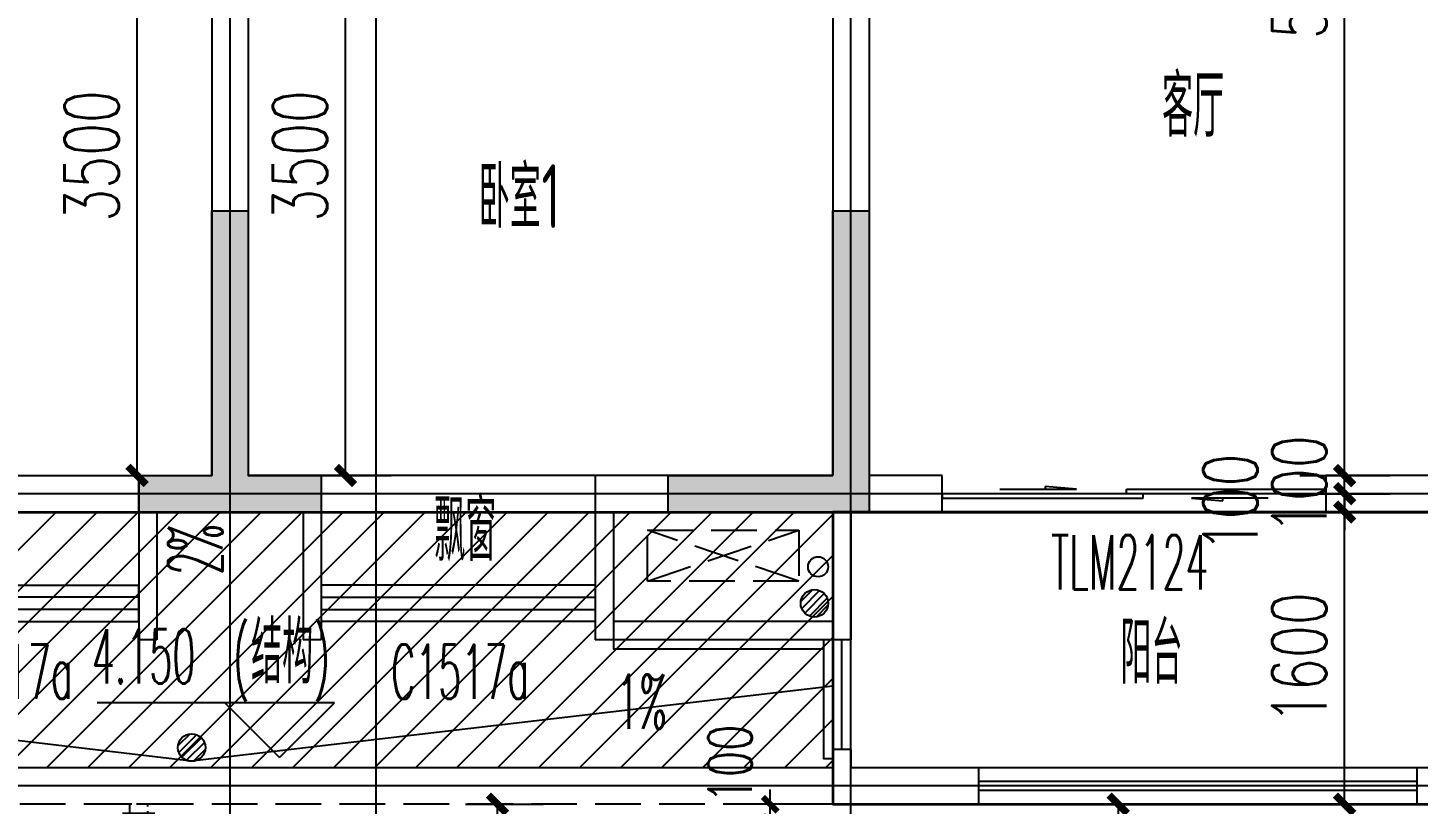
# Model space of a CAD drawing. Extents: x -59851 to 653804, y -249523 to 437614.
# Drawn here: x -18021 to -10408, y 135988 to 140240 of the extents above; entities that cross this region are included whole.
import ezdxf

# ---------------------------------------------------------------- set-up
doc = ezdxf.new("R2010")
doc.units = 0
doc.header["$LTSCALE"] = 1000
doc.header["$MEASUREMENT"] = 0
doc.linetypes.add('DASH', pattern=[0.35, 0.25, -0.1])
for name, color, linetype, lineweight in [('33计一半面积外廓线', 53, 'Continuous', 35), ('33计全面积外廓线', 21, 'Continuous', 35), ('A-第四道尺寸线(线脚尺寸)', 105, 'Continuous', 5)]:
    doc.layers.add(name, color=color, linetype=linetype, lineweight=lineweight)
for name, color, linetype in [('_S-空调立管', 7, 'Continuous'), ('A-ROOF', 7, 'Continuous'), ('A-看线', 105, 'Continuous'), ('A-空调室外机', 5, 'DASH'), ('A-第三道尺寸线', 105, 'Continuous'), ('A-线脚看线', 9, 'Continuous'), ('AE-FLOR', 151, 'Continuous'), ('DIM_ELEV', 3, 'Continuous'), ('DIM_SYMB', 3, 'Continuous'), ('DOTE', 16, 'Continuous'), ('NL', 5, 'Continuous'), ('PUB_HATCH', 8, 'Continuous'), ('PUB_TEXT', 7, 'Continuous'), ('WALL', 2, 'Continuous'), ('WINDOW', 4, 'Continuous'), ('WINDOW_TEXT', 7, 'Continuous'), ('ys', 154, 'Continuous'), ('剪力墙', 6, 'Continuous'), ('栏杆', 142, 'Continuous')]:
    doc.layers.add(name, color=color, linetype=linetype)
doc.layers.add('A-降板区域（给结构）', color=155, linetype='Continuous', plot=False)
doc.styles.add('_TCH_DIM', font='SIMPLEX.shx', dxfattribs={"width": 0.7, "bigfont": 'GBCBIG.shx'})
doc.styles.add('_TCH_DIM_T3', font='SIMPLEX.shx', dxfattribs={"width": 0.705882, "bigfont": 'GBCBIG.shx'})
doc.styles.add('_TCH_WINDOW', font='SIMPLEX.shx', dxfattribs={"width": 0.7, "height": 3.5, "bigfont": 'GBCBIG.shx'})
doc.styles.get("Standard").update_dxf_attribs({"font": 'gbenor.shx', "width": 0.7, "bigfont": 'gbcbig.shx'})
doc.dimstyles.new('_TCH_ARCH&&100', dxfattribs={"dimtxt": 297.5, "dimasz": 100, "dimexe": 250, "dimexo": 300, "dimgap": 100, "dimtad": 1, "dimdec": 0, "dimzin": 0, "dimdsep": 46, "dimtxsty": '_TCH_DIM_T3', "dimblk": 'ARCHTICK', "dimcen": 0.09, "dimclrt": 7, "dimazin": 2, "dimtfac": 1, "dimtdec": 0, "dimtix": 1, "dimtmove": 2, "dimatfit": 3, "dimfxl": 0, "dimtolj": 1, "dimtzin": 0, "dimarcsym": 0})
doc.dimstyles.new('_TCH_ARCH&&80', dxfattribs={"dimtxt": 238, "dimasz": 80, "dimexe": 200, "dimexo": 240, "dimgap": 80, "dimtad": 1, "dimdec": 0, "dimzin": 0, "dimdsep": 46, "dimtxsty": '_TCH_DIM_T3', "dimblk": 'ARCHTICK', "dimcen": 0.09, "dimclrt": 7, "dimazin": 2, "dimtfac": 1, "dimtdec": 0, "dimtix": 1, "dimtmove": 2, "dimatfit": 3, "dimfxl": 0, "dimtolj": 1, "dimtzin": 0, "dimarcsym": 0})

# ---------------------------------------------------------------- blocks, each defined once
blk = doc.blocks.new('zhouxianshouceng0329')
at = {"layer": 'DOTE'}
for p, q in [((-16913.7, 194580), (-16913.7, 205888.3)), ((-16113.7, 194580), (-16113.7, 205888.3)), ((-13513.7, 194580), (-13513.7, 205888.3)), ((15572.3, 197088.3), (-44988.6, 197088.3)), ((15572.3, 195488.3), (-44988.6, 195488.3))]:
    blk.add_line(p, q, dxfattribs=at)
blk = doc.blocks.new('jgjlq030328')
at = {"layer": 'PUB_HATCH'}
for points in [[(-263735, 8011.9), (-263735, 8211.9), (-263335, 8211.9), (-263335, 9661.9), (-263135, 9661.9), (-263135, 8211.9), (-262735, 8211.9), (-262735, 8011.9)], [(-259935, 8211.9), (-259935, 9661.9), (-259735, 9661.9), (-259735, 8011.9), (-260835, 8011.9), (-260835, 8211.9)]]:
    blk.add_hatch(color=256, dxfattribs=at).paths.add_polyline_path(points)
at = {"layer": '剪力墙'}
for points in [[(-263735, 8011.9), (-263735, 8211.9), (-263335, 8211.9), (-263335, 9661.9), (-263135, 9661.9), (-263135, 8211.9), (-262735, 8211.9), (-262735, 8011.9), (-263735, 8011.9), (-263135, 8011.9)], [(-259735, 8211.9), (-259735, 8211.9)]]:
    blk.add_lwpolyline(points, dxfattribs=at)
blk.add_lwpolyline([(-259935, 8211.9), (-259935, 9661.9), (-259735, 9661.9), (-259735, 8011.9), (-260835, 8011.9), (-260835, 8211.9)], close=True, dxfattribs=at)
blk = doc.blocks.new('2fxianjiao0331')
at = {"layer": 'A-线脚看线'}
for points in [[(-186909.1, 136888.3), (-186909.1, 136838.3), (-185759.1, 136838.3)], [(-185709.1, 136888.3), (-185759.1, 136888.3), (-185759.1, 136238.3), (-185709.1, 136238.3)]]:
    blk.add_lwpolyline(points, dxfattribs=at)
blk = doc.blocks.new('_ArchTick')
at = {"color": 0, "linetype": 'ByBlock', "const_width": 0.4}
blk.add_lwpolyline([(-0.5, -0.5), (0.5, 0.5)], dxfattribs=at)
blk = doc.blocks.new('*D310')
at = {"layer": 'A-第四道尺寸线(线脚尺寸)', "color": 0, "lineweight": -2, "transparency": 16777216}
for p, q in [((-13955.6, 135988.3), (-13955.6, 136068.3)), ((-13690.2, 135988.3), (-14155.6, 135988.3)), ((-13955.6, 135888.3), (-13955.6, 135988.3)), ((-13690.2, 135888.3), (-14155.6, 135888.3)), ((-13955.6, 135888.3), (-13955.6, 135808.3))]:
    blk.add_line(p, q, dxfattribs=at)
at = {"layer": 'Defpoints', "color": 0, "transparency": 16777216}
for p in [(-13955.6, 135988.3), (-13450.2, 135988.3), (-13450.2, 135888.3)]:
    blk.add_point(p, dxfattribs=at)
at = {"layer": 'A-第四道尺寸线(线脚尺寸)', "color": 0, "lineweight": -2, "transparency": 16777216, "xscale": 80, "yscale": 80, "zscale": 80}
for p, rotation in [((-13955.6, 135988.3), 270), ((-13955.6, 135888.3), 90)]:
    blk.add_blockref('_ArchTick', p, dxfattribs=dict(at, rotation=rotation))
at = {"layer": 'A-第四道尺寸线(线脚尺寸)', "color": 7, "transparency": 16777216, "insert": (-14175.6, 136208.3), "char_height": 238, "attachment_point": 5, "rotation": 90, "style": '_TCH_DIM_T3'}
blk.add_mtext('\\A1;100', dxfattribs=at)
blk = doc.blocks.new('_LV13')
at = {"color": 0}
for p, q in [((-0.071, 0.495), (-0.495, 0.071)), ((0.183, 0.465), (-0.465, -0.183)), ((0.354, 0.354), (-0.354, -0.354)), ((0.465, 0.183), (-0.183, -0.465)), ((0.495, -0.071), (0.071, -0.495))]:
    blk.add_line(p, q, dxfattribs=at)
blk.add_circle((0, 0), 0.5)
blk = doc.blocks.new('jfdsjjkjkh')
at = {"layer": '_S-空调立管'}
blk.add_lwpolyline([(-13748.7, 137288.3, -1), (-13638.7, 137288.3, -1)], format="xyb", close=True, dxfattribs=at)
at = {"layer": 'NL', "ltscale": 0.5, "xscale": 150, "yscale": 150, "zscale": 150}
blk.add_blockref('_LV13', (-13713.7, 137088.3), dxfattribs=at)
blk = doc.blocks.new('ktswaj')
at = {"linetype": 'DASH'}
blk.add_lwpolyline([(15990.1, 179082.6), (15990.1, 178253.3), (16268.4, 178253.3), (16268.4, 179082.6)], close=True, dxfattribs=at)
for points in [[(15990.1, 179082.6), (16268.4, 178253.3)], [(15990.1, 178253.3), (16268.4, 179082.6)]]:
    blk.add_lwpolyline(points, dxfattribs=at)
blk = doc.blocks.new('*D987')
at = {"layer": 'A-第三道尺寸线', "color": 0, "lineweight": -2, "transparency": 16777216}
for p, q in [((-17713.7, 141288.3), (-17172.5, 141288.3)), ((-17422.5, 137788.3), (-17422.5, 141288.3)), ((-17713.7, 137788.3), (-17172.5, 137788.3))]:
    blk.add_line(p, q, dxfattribs=at)
at = {"layer": 'Defpoints', "color": 0, "transparency": 16777216}
for p in [(-18013.7, 141288.3), (-17422.5, 141288.3), (-18013.7, 137788.3)]:
    blk.add_point(p, dxfattribs=at)
at = {"layer": 'A-第三道尺寸线', "color": 0, "lineweight": -2, "transparency": 16777216, "xscale": 100, "yscale": 100, "zscale": 100}
for p, rotation in [((-17422.5, 141288.3), 90), ((-17422.5, 137788.3), 270)]:
    blk.add_blockref('_ArchTick', p, dxfattribs=dict(at, rotation=rotation))
at = {"layer": 'A-第三道尺寸线', "color": 7, "transparency": 16777216, "insert": (-17671.2, 139538.3), "char_height": 297.5, "attachment_point": 5, "rotation": 90, "style": '_TCH_DIM_T3'}
blk.add_mtext('\\A1;3500', dxfattribs=at)
blk = doc.blocks.new('*D1000')
at = {"layer": 'A-第三道尺寸线', "color": 0, "lineweight": -2, "transparency": 16777216}
for p, q in [((-16635.7, 141288.3), (-16031.4, 141288.3)), ((-16281.4, 137788.3), (-16281.4, 141288.3)), ((-16635.7, 137788.3), (-16031.4, 137788.3))]:
    blk.add_line(p, q, dxfattribs=at)
at = {"layer": 'Defpoints', "color": 0, "transparency": 16777216}
for p in [(-16935.7, 141288.3), (-16281.4, 141288.3), (-16935.7, 137788.3)]:
    blk.add_point(p, dxfattribs=at)
at = {"layer": 'A-第三道尺寸线', "color": 0, "lineweight": -2, "transparency": 16777216, "xscale": 100, "yscale": 100, "zscale": 100}
for p, rotation in [((-16281.4, 141288.3), 90), ((-16281.4, 137788.3), 270)]:
    blk.add_blockref('_ArchTick', p, dxfattribs=dict(at, rotation=rotation))
at = {"layer": 'A-第三道尺寸线', "color": 7, "transparency": 16777216, "insert": (-16530.2, 139538.3), "char_height": 297.5, "attachment_point": 5, "rotation": 90, "style": '_TCH_DIM_T3'}
blk.add_mtext('\\A1;3500', dxfattribs=at)
blk = doc.blocks.new('*D1002')
at = {"layer": 'A-第三道尺寸线', "color": 0, "lineweight": -2, "transparency": 16777216}
for p, q in [((-11056.4, 143288.3), (-10560.4, 143288.3)), ((-10810.4, 137788.3), (-10810.4, 143288.3)), ((-11056.4, 137788.3), (-10560.4, 137788.3))]:
    blk.add_line(p, q, dxfattribs=at)
at = {"layer": 'Defpoints', "color": 0, "transparency": 16777216}
for p in [(-11356.4, 143288.3), (-10810.4, 143288.3), (-11356.4, 137788.3)]:
    blk.add_point(p, dxfattribs=at)
at = {"layer": 'A-第三道尺寸线', "color": 0, "lineweight": -2, "transparency": 16777216, "xscale": 100, "yscale": 100, "zscale": 100}
for p, rotation in [((-10810.4, 143288.3), 90), ((-10810.4, 137788.3), 270)]:
    blk.add_blockref('_ArchTick', p, dxfattribs=dict(at, rotation=rotation))
at = {"layer": 'A-第三道尺寸线', "color": 7, "transparency": 16777216, "insert": (-11059.2, 140538.3), "char_height": 297.5, "attachment_point": 5, "rotation": 90, "style": '_TCH_DIM_T3'}
blk.add_mtext('\\A1;5500', dxfattribs=at)
blk = doc.blocks.new('*D1003')
at = {"layer": 'A-第三道尺寸线', "color": 0, "lineweight": -2, "transparency": 16777216}
for p, q in [((-10810.4, 137788.3), (-10810.4, 137888.3)), ((-11056.4, 137788.3), (-10560.4, 137788.3)), ((-10810.4, 137688.3), (-10810.4, 137788.3)), ((-11056.4, 137688.3), (-10560.4, 137688.3)), ((-10810.4, 137688.3), (-10810.4, 137588.3))]:
    blk.add_line(p, q, dxfattribs=at)
at = {"layer": 'Defpoints', "color": 0, "transparency": 16777216}
for p in [(-11356.4, 137788.3), (-10810.4, 137788.3), (-11356.4, 137688.3)]:
    blk.add_point(p, dxfattribs=at)
at = {"layer": 'A-第三道尺寸线', "color": 0, "lineweight": -2, "transparency": 16777216, "xscale": 100, "yscale": 100, "zscale": 100}
for p, rotation in [((-10810.4, 137788.3), 270), ((-10810.4, 137688.3), 90)]:
    blk.add_blockref('_ArchTick', p, dxfattribs=dict(at, rotation=rotation))
at = {"layer": 'A-第三道尺寸线', "color": 7, "transparency": 16777216, "insert": (-11059.2, 137738.3), "char_height": 297.5, "attachment_point": 5, "rotation": 90, "style": '_TCH_DIM_T3'}
blk.add_mtext('\\A1;100', dxfattribs=at)
blk = doc.blocks.new('*D1004')
at = {"layer": 'A-第三道尺寸线', "color": 0, "lineweight": -2, "transparency": 16777216}
for p, q in [((-10810.4, 137688.3), (-10810.4, 137788.3)), ((-11056.4, 137688.3), (-10560.4, 137688.3)), ((-10810.4, 137588.3), (-10810.4, 137688.3)), ((-11056.4, 137588.3), (-10560.4, 137588.3)), ((-10810.4, 137588.3), (-10810.4, 137488.3))]:
    blk.add_line(p, q, dxfattribs=at)
at = {"layer": 'Defpoints', "color": 0, "transparency": 16777216}
for p in [(-11356.4, 137688.3), (-10810.4, 137688.3), (-11356.4, 137588.3)]:
    blk.add_point(p, dxfattribs=at)
at = {"layer": 'A-第三道尺寸线', "color": 0, "lineweight": -2, "transparency": 16777216, "xscale": 100, "yscale": 100, "zscale": 100}
for p, rotation in [((-10810.4, 137688.3), 270), ((-10810.4, 137588.3), 90)]:
    blk.add_blockref('_ArchTick', p, dxfattribs=dict(at, rotation=rotation))
at = {"layer": 'A-第三道尺寸线', "color": 7, "transparency": 16777216, "insert": (-11435.4, 137638.3), "char_height": 297.5, "attachment_point": 5, "rotation": 90, "style": '_TCH_DIM_T3'}
blk.add_mtext('\\A1;100', dxfattribs=at)
blk = doc.blocks.new('*D1005')
at = {"layer": 'A-第三道尺寸线', "color": 0, "lineweight": -2, "transparency": 16777216}
for p, q in [((-11056.4, 137588.3), (-10560.4, 137588.3)), ((-10810.4, 135988.3), (-10810.4, 137588.3)), ((-11056.4, 135988.3), (-10560.4, 135988.3))]:
    blk.add_line(p, q, dxfattribs=at)
at = {"layer": 'Defpoints', "color": 0, "transparency": 16777216}
for p in [(-11356.4, 137588.3), (-10810.4, 137588.3), (-11356.4, 135988.3)]:
    blk.add_point(p, dxfattribs=at)
at = {"layer": 'A-第三道尺寸线', "color": 0, "lineweight": -2, "transparency": 16777216, "xscale": 100, "yscale": 100, "zscale": 100}
for p, rotation in [((-10810.4, 137588.3), 90), ((-10810.4, 135988.3), 270)]:
    blk.add_blockref('_ArchTick', p, dxfattribs=dict(at, rotation=rotation))
at = {"layer": 'A-第三道尺寸线', "color": 7, "transparency": 16777216, "insert": (-11059.2, 136788.3), "char_height": 297.5, "attachment_point": 5, "rotation": 90, "style": '_TCH_DIM_T3'}
blk.add_mtext('\\A1;1600', dxfattribs=at)
blk = doc.blocks.new('*D1557')
at = {"layer": 'A-第三道尺寸线', "color": 0, "lineweight": -2, "transparency": 16777216}
for p, q in [((-12224.9, 135988.3), (-11799.5, 135988.3)), ((-12049.5, 134988.3), (-12049.5, 135988.3)), ((-12224.9, 134988.3), (-11799.5, 134988.3))]:
    blk.add_line(p, q, dxfattribs=at)
at = {"layer": 'Defpoints', "color": 0, "transparency": 16777216}
for p in [(-12524.9, 135988.3), (-12049.5, 135988.3), (-12524.9, 134988.3)]:
    blk.add_point(p, dxfattribs=at)
at = {"layer": 'A-第三道尺寸线', "color": 0, "lineweight": -2, "transparency": 16777216, "xscale": 100, "yscale": 100, "zscale": 100}
for p, rotation in [((-12049.5, 135988.3), 90), ((-12049.5, 134988.3), 270)]:
    blk.add_blockref('_ArchTick', p, dxfattribs=dict(at, rotation=rotation))
at = {"layer": 'A-第三道尺寸线', "color": 7, "transparency": 16777216, "insert": (-12298.3, 135488.3), "char_height": 297.5, "attachment_point": 5, "rotation": 90, "style": '_TCH_DIM_T3'}
blk.add_mtext('\\A1;1000', dxfattribs=at)
blk = doc.blocks.new('*D1558')
at = {"layer": 'A-第三道尺寸线', "color": 0, "lineweight": -2, "transparency": 16777216}
for p, q in [((-15624.9, 135988.3), (-15199.5, 135988.3)), ((-15449.5, 134988.3), (-15449.5, 135988.3)), ((-15624.9, 134988.3), (-15199.5, 134988.3))]:
    blk.add_line(p, q, dxfattribs=at)
at = {"layer": 'Defpoints', "color": 0, "transparency": 16777216}
for p in [(-15924.9, 135988.3), (-15449.5, 135988.3), (-15924.9, 134988.3)]:
    blk.add_point(p, dxfattribs=at)
at = {"layer": 'A-第三道尺寸线', "color": 0, "lineweight": -2, "transparency": 16777216, "xscale": 100, "yscale": 100, "zscale": 100}
for p, rotation in [((-15449.5, 135988.3), 90), ((-15449.5, 134988.3), 270)]:
    blk.add_blockref('_ArchTick', p, dxfattribs=dict(at, rotation=rotation))
at = {"layer": 'A-第三道尺寸线', "color": 7, "transparency": 16777216, "insert": (-15698.3, 135488.3), "char_height": 297.5, "attachment_point": 5, "rotation": 90, "style": '_TCH_DIM_T3'}
blk.add_mtext('\\A1;1000', dxfattribs=at)
blk = doc.blocks.new('$DorLib2D$00000131')
at = {"color": 0, "linetype": 'Continuous'}
for p, q in [((0.15, 0.125), (0.2319, 0.1973)), ((0.2319, 0.1973), (0.2319, 0.125)), ((-0.5, 0.125), (-0.5, 0)), ((0.0192, 0.125), (-0.5, 0.125)), ((0.0192, 0), (0.0192, 0.125)), ((0.35, 0.125), (0.15, 0.125)), ((-0.5, 0), (0.0192, 0)), ((-0.024, 0), (0.5, 0)), ((-0.024, -0.125), (-0.024, 0)), ((0.5, 0), (0.5, -0.125)), ((-0.35, -0.125), (-0.15, -0.125)), ((-0.2319, -0.1973), (-0.2319, -0.125)), ((-0.15, -0.125), (-0.2319, -0.1973)), ((0.5, -0.125), (-0.024, -0.125))]:
    blk.add_line(p, q, dxfattribs=at)
blk = doc.blocks.new('$TCHSYS$WIN2D')
for p, q in [((-0.5, 0.5), (0.5, 0.5)), ((-0.5, 0.5), (-0.5, -0.5)), ((0.5, 0.5), (0.5, -0.5)), ((0.5, 0.1667), (-0.5, 0.1667)), ((0.5, -0.1667), (-0.5, -0.1667)), ((-0.5, -0.5), (0.5, -0.5))]:
    blk.add_line(p, q)
blk = doc.blocks.new('rqwerqwrqq')
at = {"layer": 'A-ROOF'}
blk.add_lwpolyline([(-148994.2, 242310.5), (-155594.2, 242310.5)], dxfattribs=at)
at = {"layer": 'A-ROOF', "linetype": 'DASH'}
blk.add_lwpolyline([(-148994.2, 242110.5), (-155594.2, 242110.5)], dxfattribs=at)
at = {"layer": 'DIM_ELEV'}
for p, q in [((-151722.9, 242666.4), (-153021.1, 242666.4)), ((-152022.9, 242366.4), (-152322.9, 242666.4)), ((-152022.9, 242366.4), (-151722.9, 242666.4))]:
    blk.add_line(p, q, dxfattribs=at)
at = {"layer": 'PUB_TEXT', "style": '_TCH_DIM'}
for s, height, width, p in [('(', 297.5, 0.494118, (-152277.1, 242771.4)), ('结构', 337.59, 0.7, (-152179.1, 242771.4)), (')', 297.5, 0.494118, (-151835, 242771.4)), ('4.150', 297.5, 0.494118, (-153051.1, 242771.4))]:
    blk.add_text(s, height=height, dxfattribs=dict(at, width=width)).set_placement(p)
blk = doc.blocks.new('100guoshuidong')
at = {"layer": 'DOTE'}
blk.add_lwpolyline([(-43151.5, 167757.9), (-42974.8, 167757.9)], dxfattribs=at)
at = {"layer": 'ys', "linetype": 'DASH', "ltscale": 0.25}
blk.add_lwpolyline([(-43113.7, 167807.9), (-43113.7, 167707.9), (-43013.7, 167707.9), (-43013.7, 167807.9)], close=True, dxfattribs=at)
blk = doc.blocks.new('2cengxianjiao0427')
at = {"layer": 'A-第四道尺寸线(线脚尺寸)'}
dim = blk.add_linear_dim(base=(-13955.6, 135988.3), p1=(-13450.2, 135888.3), p2=(-13450.2, 135988.3), angle=90, dimstyle='_TCH_ARCH&&80', dxfattribs=at)
dim.commit()
dim.dimension.update_dxf_attribs({"geometry": '*D310', "text_midpoint": (-14175.6, 136208.3), "dimtype": 129})

msp = doc.modelspace()

# ---------------------------------------------------------------- hatches: boundary and pattern name
at = {"layer": 'A-降板区域（给结构）', "linetype": 'DASH'}
h = msp.add_hatch(dxfattribs=at)
h.set_pattern_fill('ANSI31', color=215, scale=100)
h.set_pattern_definition([(45, (13600.02, -3e-11), (-112.2532, 112.2532), [])])
h.paths.add_polyline_path([(-20213.7, 137588.3), (-13613.7, 137588.3), (-13613.7, 136188.3), (-20213.7, 136188.3)])

# ---------------------------------------------------------------- linework, layer by layer
at = {"layer": '33计一半面积外廓线'}
msp.add_lwpolyline([(-13613.7, 137588.3), (-13613.7, 135988.3), (-10013.7, 135988.3), (-10013.7, 137588.3)], close=True, dxfattribs=at)
at = {"layer": '33计全面积外廓线'}
msp.add_lwpolyline([(-44213.7, 137588.3), (186.3, 137588.3), (186.3, 135988.3), (3986.3, 135988.3), (3986.3, 146388.3), (-213.7, 146388.3), (-213.7, 147288.3), (986.3, 147288.3), (986.3, 150388.3), (1586.3, 150388.3), (1586.3, 157888.3)], dxfattribs=at)
at = {"layer": 'A-看线'}
for points in [[(-18913.7, 137788.3), (-17413.7, 137788.3)], [(-14913.7, 137788.3), (-16413.7, 137788.3)]]:
    msp.add_lwpolyline(points, dxfattribs=at)
at = {"layer": 'A-降板区域（给结构）', "color": 215}
msp.add_lwpolyline([(-20213.7, 137588.3), (-13613.7, 137588.3), (-13613.7, 136188.3), (-20213.7, 136188.3)], close=True, dxfattribs=at)
at = {"layer": 'AE-FLOR'}
for points in [[(-13613.7, 136288.3), (-13613.7, 136888.3)], [(-13513.7, 136288.3), (-13513.7, 136888.3)], [(-10413.7, 136188.3), (-12813.7, 136188.3)], [(-10413.7, 135988.3), (-12813.7, 135988.3)]]:
    msp.add_lwpolyline(points, dxfattribs=at)
at = {"layer": 'DIM_SYMB'}
for points in [[(-16850.1, 137558.6, 0, 0, 0), (-16850.1, 137280.3, 80, 0, 0), (-16850.1, 136980.3, 0, 0, 0)], [(-14499.5, 136295.3, 0, 0, 0), (-14777.8, 136295.3, 80, 0, 0), (-15077.8, 136295.3, 0, 0, 0)]]:
    msp.add_lwpolyline(points, format="xyseb", dxfattribs=at)
at = {"layer": 'WALL'}
for p, q in [((-13413.7, 141388.3), (-13413.7, 137788.3)), ((-17013.7, 141288.3), (-17013.7, 137788.3)), ((-16813.7, 141288.3), (-16813.7, 137788.3)), ((-13613.7, 141288.3), (-13613.7, 137788.3)), ((-17413.7, 137788.3), (-17013.7, 137788.3)), ((-17413.7, 137788.3), (-17413.7, 137188.3)), ((-16413.7, 137788.3), (-16813.7, 137788.3)), ((-16413.7, 137788.3), (-16413.7, 137188.3)), ((-14913.7, 137788.3), (-14913.7, 137188.3)), ((-13613.7, 137788.3), (-14913.7, 137788.3)), ((-13013.7, 137788.3), (-13413.7, 137788.3)), ((-13013.7, 137588.3), (-13013.7, 137788.3)), ((-10213.7, 137788.3), (-10913.7, 137788.3)), ((-10913.7, 137788.3), (-10913.7, 137588.3)), ((-17313.7, 137588.3), (-16913.7, 137588.3)), ((-17313.7, 137588.3), (-17313.7, 137088.3)), ((-16513.7, 137588.3), (-16913.7, 137588.3)), ((-16513.7, 137588.3), (-16513.7, 137088.3)), ((-14813.7, 137588.3), (-14813.7, 137088.3)), ((-13613.7, 137588.3), (-14813.7, 137588.3)), ((-13613.7, 137588.3), (-13613.7, 136888.3)), ((-13513.7, 137588.3), (-13013.7, 137588.3)), ((-13513.7, 137588.3), (-13513.7, 136888.3)), ((-10913.7, 137588.3), (-10213.7, 137588.3)), ((-17413.7, 136988.3), (-17413.7, 137188.3)), ((-16413.7, 137188.3), (-16413.7, 136988.3)), ((-14913.7, 137188.3), (-14913.7, 136988.3)), ((-17313.7, 137088.3), (-17313.7, 136888.3)), ((-16513.7, 137088.3), (-16513.7, 136888.3)), ((-14813.7, 137088.3), (-14813.7, 136888.3)), ((-17413.7, 136988.3), (-17413.7, 136888.3)), ((-16413.7, 136988.3), (-16413.7, 136888.3)), ((-14913.7, 136988.3), (-14913.7, 136888.3)), ((-17313.7, 136888.3), (-17413.7, 136888.3)), ((-16413.7, 136888.3), (-16513.7, 136888.3)), ((-14813.7, 136888.3), (-14913.7, 136888.3)), ((-13513.7, 136888.3), (-13613.7, 136888.3)), ((-13613.7, 136288.3), (-13613.7, 135988.3)), ((-13513.7, 136288.3), (-13613.7, 136288.3)), ((-13513.7, 136288.3), (-13513.7, 136188.3)), ((-12813.7, 136188.3), (-13513.7, 136188.3)), ((-12813.7, 135988.3), (-12813.7, 136188.3)), ((-10213.7, 136188.3), (-10413.7, 136188.3)), ((-10413.7, 135988.3), (-10413.7, 136188.3)), ((-12813.7, 135988.3), (-13613.7, 135988.3)), ((-10013.7, 135988.3), (-10413.7, 135988.3))]:
    msp.add_line(p, q, dxfattribs=at)
at = {"layer": 'WINDOW'}
msp.add_line((-10913.7, 137588.3), (-13013.7, 137588.3), dxfattribs=at)
at = {"layer": 'ys'}
msp.add_lwpolyline([(-13613.7, 136635.2), (-17123.7, 136223.3), (-20213.7, 136588.3)], dxfattribs=at)
at = {"layer": '栏杆'}
for points in [[(-13613.7, 136988.3), (-14813.7, 136988.3)], [(-13613.7, 136888.3), (-14813.7, 136888.3)], [(-13563.7, 136288.3), (-13563.7, 136888.3)], [(-10413.7, 136113.3), (-12813.7, 136113.3)], [(-10413.7, 136063.3), (-12813.7, 136063.3)]]:
    msp.add_lwpolyline(points, dxfattribs=at)

# ---------------------------------------------------------------- block references
for name, p in [('2cengxianjiao0427', (0, 0)), ('zhouxianshouceng0329', (0, -59400)), ('rqwerqwrqq', (135380.5, -106122.2)), ('2fxianjiao0331', (172095.4, 0)), ('jfdsjjkjkh', (0, 0)), ('100guoshuidong', (25650, -31819.6))]:
    msp.add_blockref(name, p)
at = {"layer": 'A-空调室外机', "extrusion": (0, 0, -1), "zscale": -1, "rotation": 90}
msp.add_blockref('ktswaj', (192881.6, 121219.9), dxfattribs=at)
at = {"layer": 'NL', "ltscale": 0.5, "extrusion": (0, 0, -1), "xscale": -150, "yscale": 150, "zscale": -150}
msp.add_blockref('_LV13', (17123.7, 136298.3), dxfattribs=at)
at = {"layer": 'WINDOW'}
ref = msp.add_blockref('$DorLib2D$00000131', (-11963.7, 137688.3), dxfattribs=dict(at, xscale=2100, yscale=-200, zscale=2100, rotation=180))
ref.add_attrib('A', 'TLM2124', (-12418.7, 137164.6), dxfattribs={"layer": 'WINDOW_TEXT', "height": 297.5, "style": '_TCH_WINDOW', "width": 0.494118})
ref = msp.add_blockref('$TCHSYS$WIN2D', (-18163.7, 137088.3), dxfattribs=dict(at, xscale=1500, yscale=200, zscale=1500))
ref.add_attrib('A', 'C1517a', (-18531.2, 136564.6), dxfattribs={"layer": 'WINDOW_TEXT', "height": 297.5, "style": '_TCH_WINDOW', "width": 0.494118})
ref = msp.add_blockref('$TCHSYS$WIN2D', (-15663.7, 137088.3), dxfattribs=dict(at, xscale=1500, yscale=-200, zscale=1500, rotation=180))
ref.add_attrib('A', 'C1517a', (-16031.2, 136564.6), dxfattribs={"layer": 'WINDOW_TEXT', "height": 297.5, "style": '_TCH_WINDOW', "width": 0.494118})
at = {"layer": '剪力墙'}
msp.add_blockref('jgjlq030328', (246321.3, 129576.4), dxfattribs=at)

# ---------------------------------------------------------------- texts
at = {"layer": 'PUB_TEXT', "width": 0.7}
for s, height, p in [('客厅', 337.59, (-11810.1, 139642.4)), ('卧室', 337.59, (-15552.1, 139142.9)), ('1', 350, (-15208.1, 139142.9)), ('飘窗', 337.59, (-15795.4, 137320.9)), ('阳台', 337.59, (-12038.2, 136647.6))]:
    msp.add_text(s, height=height, dxfattribs=at).set_placement(p)
at = {"layer": 'PUB_TEXT', "style": '_TCH_DIM', "width": 0.494118}
msp.add_text('2%', height=297.5, rotation=90, dxfattribs=at).set_placement((-16955.1, 137245.2))
msp.add_text('1%', height=297.5, dxfattribs=at).set_placement((-14798.9, 136400.3))

# ---------------------------------------------------------------- dimensions: what is measured, and where the dimension line sits
at = {"layer": 'A-第三道尺寸线'}
for p1, p2, distance, picture, middle in [((-11356.4, 137788.3), (-11356.4, 143288.3), -546, '*D1002', (-11059.2, 140538.3)), ((-18013.7, 137788.3), (-18013.7, 141288.3), -591.2, '*D987', (-17671.2, 139538.3)), ((-16935.7, 137788.3), (-16935.7, 141288.3), -654.3, '*D1000', (-16530.2, 139538.3)), ((-11356.4, 137688.3), (-11356.4, 137788.3), -546, '*D1003', (-11059.2, 137738.3)), ((-11356.4, 135988.3), (-11356.4, 137588.3), -546, '*D1005', (-11059.2, 136788.3)), ((-15924.9, 134988.3), (-15924.9, 135988.3), -475.4, '*D1558', (-15698.3, 135488.3)), ((-12524.9, 134988.3), (-12524.9, 135988.3), -475.4, '*D1557', (-12298.3, 135488.3))]:
    dim = msp.add_aligned_dim(p1=p1, p2=p2, distance=distance, dimstyle='_TCH_ARCH&&100', dxfattribs=at)
    dim.commit()
    dim.dimension.update_dxf_attribs({"geometry": picture, "text_midpoint": middle})
dim = msp.add_linear_dim(base=(-10810.4, 137688.3), p1=(-11356.4, 137588.3), p2=(-11356.4, 137688.3), angle=90, dimstyle='_TCH_ARCH&&100', dxfattribs=at)
dim.commit()
dim.dimension.update_dxf_attribs({"geometry": '*D1004', "text_midpoint": (-11435.4, 137638.3), "dimtype": 161})

doc.saveas('drawing.dxf')
